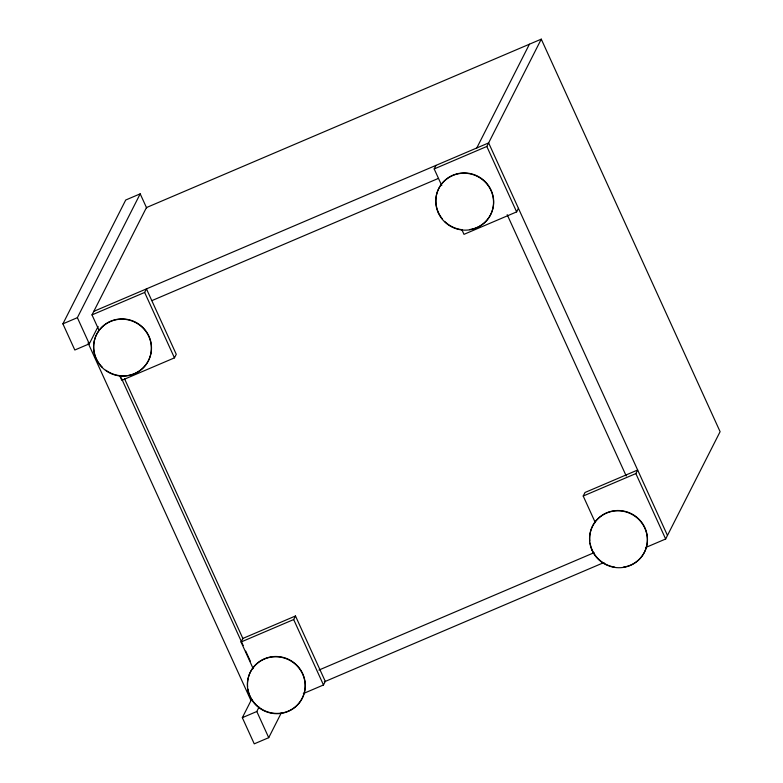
<?xml version="1.0" encoding="UTF-8"?>
<svg xmlns="http://www.w3.org/2000/svg" width="783" height="783" viewBox="0 0 783 783"><rect width="100%" height="100%" fill="white"/><g stroke="black" fill="none" stroke-linecap="round" stroke-linejoin="round"><path stroke-width="1.17" d="M98.11 326.462L89.291 343.835L74.816 350.011L62.894 323.849L125.72 200.017L140.196 193.841L146.656 208.014M62.894 323.849L77.37 317.673L140.196 193.841M99.079 330.416L92.002 314.893L146.45 207.573L541.268 39.15L720.106 431.678L665.658 538.998L645.495 547.601M92.002 314.893L144.649 292.441L146.45 288.878L176.263 354.308L174.452 357.86L121.815 380.323L119.789 375.879M441.759 185.561L434.183 168.932L435.984 165.37M476.788 147.967L529.425 44.2M434.183 168.932L486.82 146.47L541.268 39.15M253.163 668.613L241.037 642.001L242.838 638.448L295.485 615.986L325.288 681.406L323.487 684.968L303.324 693.572M281.4 712.687L268.726 737.674L254.25 743.85L242.329 717.678L251.695 699.219M241.037 642.001L293.674 619.549L295.485 615.986M242.329 717.678L256.804 711.502L259.007 707.157M461.97 229.918L463.986 234.352L516.633 211.89L518.434 208.337M583.208 496.031L585.018 492.478L637.656 470.015L635.855 473.578L583.208 496.031L595.334 522.643M93.813 311.34L488.631 142.917L667.459 535.445M151.961 300.594L438.353 178.426M318.945 670.052L594.101 552.671M324.309 681.827L603.957 562.537M486.82 146.47L516.633 211.89M635.855 473.578L665.658 538.998M507.178 214.679L626.234 475.995M144.649 292.441L174.452 357.86M293.674 619.549L323.487 684.968M124.497 378.678L242.975 638.742M121.238 377.856L243.2 645.554M245.735 651.104L250.286 661.106M77.37 317.673L89.291 343.835M256.804 711.502L268.726 737.674M88.039 342.934L250.991 700.599M589.805 540.945A29.04 28.325 26.9 0 1 615.301 510.633A29.04 28.325 26.9 0 1 647.198 535.611A29.04 28.325 26.9 0 1 623.288 567.166M614.684 567.117A29.04 28.325 26.9 0 1 609.409 565.806M608.401 565.434A29.04 28.325 26.9 0 1 590.069 543.059M442.444 219.034A29.04 28.325 26.9 0 1 450.616 176.322A29.04 28.325 26.9 0 1 492.047 192.51A29.04 28.325 26.9 0 1 469.487 229.595M461.95 229.693A29.04 28.325 26.9 0 1 444.636 221.423M102.465 367.393A29.04 28.325 26.9 0 1 106.302 323.555A29.04 28.325 26.9 0 1 149.22 336.817A29.04 28.325 26.9 0 1 128.373 375.39M127.316 375.566A29.04 28.325 26.9 0 1 105.774 370.193M247.624 686.916A29.04 28.325 26.9 0 1 287.919 659.071A29.04 28.325 26.9 0 1 294.173 707.754A29.04 28.325 26.9 0 1 247.898 689.03M592.124 550.488A29.04 28.325 26.9 0 0 641.923 556.312A29.04 28.325 26.9 0 0 621.281 510.986A29.04 28.325 26.9 0 0 592.124 550.488M438.323 212.917A29.04 28.325 26.9 0 0 488.132 218.731A29.04 28.325 26.9 0 0 467.48 173.415A29.04 28.325 26.9 0 0 438.323 212.917M96.152 358.888A29.04 28.325 26.9 0 0 145.951 364.702A29.04 28.325 26.9 0 0 125.309 319.376A29.04 28.325 26.9 0 0 96.152 358.888M249.943 696.459A29.04 28.325 26.9 0 0 299.752 702.282A29.04 28.325 26.9 0 0 279.1 656.957A29.04 28.325 26.9 0 0 249.943 696.459"/></g></svg>
